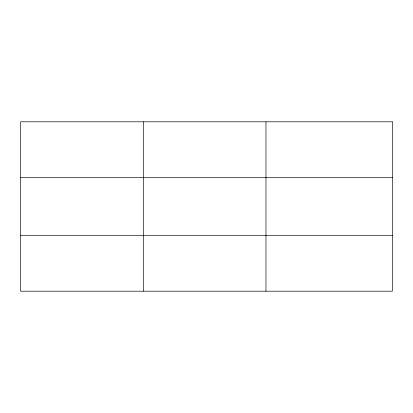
<?xml version="1.0" encoding="UTF-8"?>
<svg xmlns="http://www.w3.org/2000/svg" width="413" height="413" viewBox="0 0 413 413"><rect width="100%" height="100%" fill="white"/><g stroke="black" fill="none" stroke-linecap="round" stroke-linejoin="round"><path stroke-width="0.62" d="M143.311 291.196L143.311 121.804M265.972 291.196L265.972 121.804M20.65 177.704L392.35 177.704M20.65 235.296L392.35 235.296M392.35 121.804L392.35 291.196L20.65 291.196L20.65 121.804L392.35 121.804"/></g></svg>
